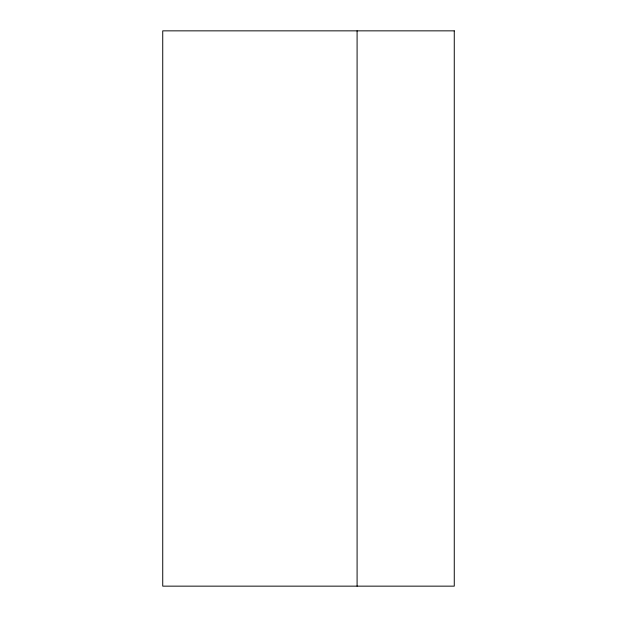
<?xml version="1.0" encoding="UTF-8"?>
<svg xmlns="http://www.w3.org/2000/svg" width="617" height="617" viewBox="0 0 617 617"><rect width="100%" height="100%" fill="white"/><g stroke="black" fill="none" stroke-linecap="round" stroke-linejoin="round"><path stroke-width="0.93" d="M357.089 30.85L357.089 586.15M454.266 30.85L162.734 30.85L162.734 586.15L454.266 586.15L454.266 30.85"/></g></svg>
